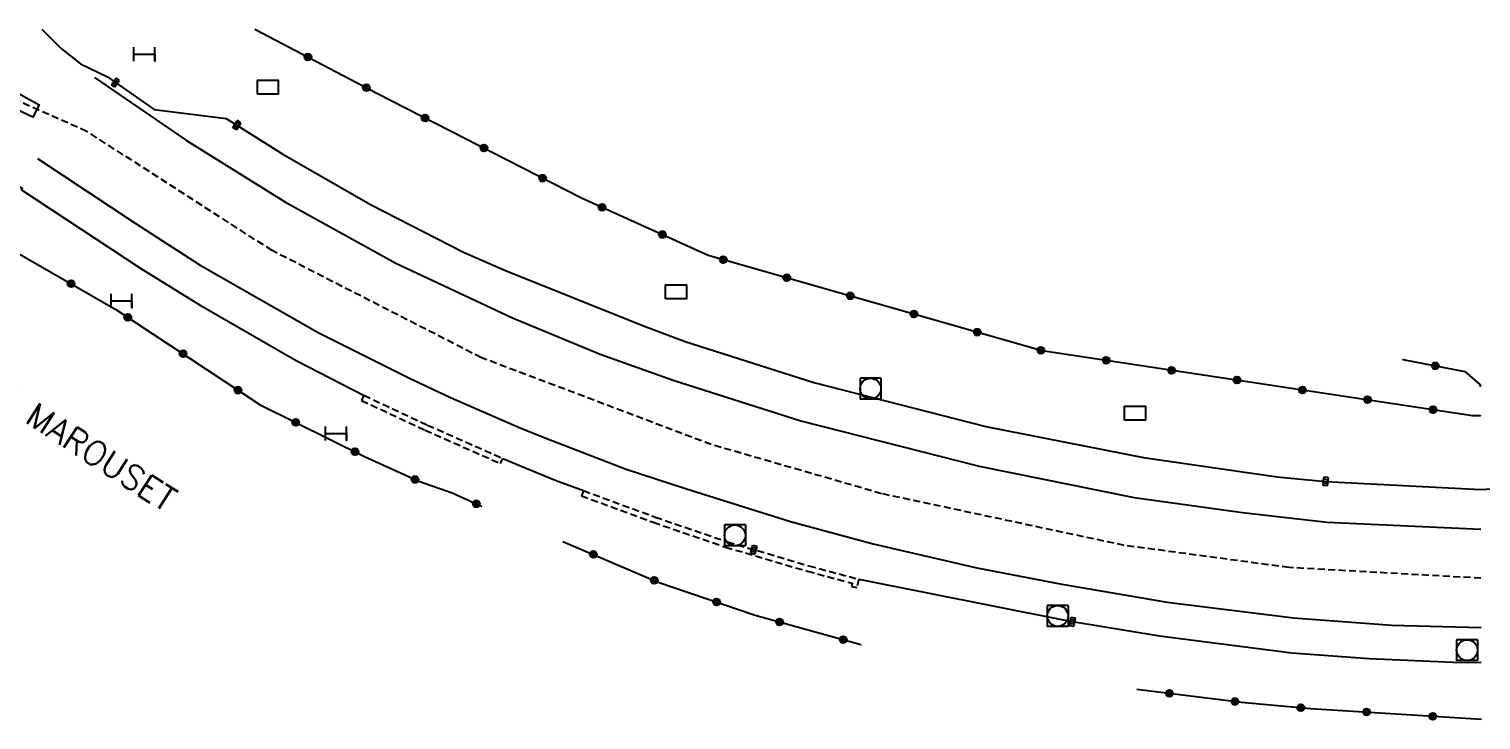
# Model space of a CAD drawing. Header units: millimetres. Extents: x 134000 to 135001, y 143000 to 144000.
# Drawn here: x 134104.9 to 134209.3, y 143950.3 to 144000 of the extents above; entities that cross this region are included whole.
import ezdxf
from ezdxf.enums import TextEntityAlignment as Align

# ---------------------------------------------------------------- set-up
doc = ezdxf.new("R2010")
doc.units = ezdxf.units.MM
doc.linetypes.add('DASHED', pattern=[0.75, 0.5, -0.25])
doc.layers.get('0').update_dxf_attribs({"linetype": 'CONTINUOUS'})
for name, color, linetype in [('W0001', 6, 'DASHED'), ('W0008', 7, 'CONTINUOUS'), ('W0112', 1, 'DASHED'), ('W0322', 7, 'CONTINUOUS'), ('w0400', 7, 'CONTINUOUS'), ('W0420', 7, 'CONTINUOUS'), ('W0989', 7, 'CONTINUOUS'), ('W1471', 7, 'CONTINUOUS'), ('W1474', 7, 'CONTINUOUS')]:
    doc.layers.add(name, color=color, linetype=linetype)
doc.styles.get("Standard").update_dxf_attribs({"font": 'romans.shx', "width": 0.85})

# ---------------------------------------------------------------- blocks, each defined once
blk = doc.blocks.new('T400')
at = {"color": 0, "linetype": 'ByBlock', "lineweight": -2}
for p, q in [((-0.15, -0.25), (-0.15, 0.3)), ((-0.15, 0.3), (0.15, 0.3)), ((-0.15, 0.15), (0.15, 0.15)), ((-0.15, 0), (0.15, 0)), ((0.15, 0.3), (0.15, -0.25)), ((-0.15, -0.15), (0.15, -0.15)), ((-0.15, -0.25), (-0.15, -0.3)), ((-0.15, -0.3), (0.15, -0.3)), ((0.15, -0.3), (0.15, -0.25))]:
    blk.add_line(p, q, dxfattribs=at)
blk = doc.blocks.new('T1474')
at = {"color": 0, "linetype": 'Continuous', "flags": 128}
for points in [[(-0.75, -0.5), (-0.75, 0.5)], [(-0.75, 0), (0.75, 0)], [(0.75, 0), (0.75, -0.5), (0.75, 0.5)]]:
    blk.add_lwpolyline(points, dxfattribs=at)
blk = doc.blocks.new('T420')
for p, q in [((0.75, 0.75), (-0.75, 0.75)), ((-0.75, 0.75), (-0.75, -0.75)), ((0.75, 0.75), (0.75, -0.75)), ((0.75, -0.75), (-0.75, -0.75))]:
    blk.add_line(p, q)
blk.add_ellipse((0, 0), major_axis=(-0.53, 0.53), ratio=1, start_param=3.926991, end_param=10.210176)
blk = doc.blocks.new('T1471')
at = {"color": 0, "linetype": 'Continuous', "flags": 128}
blk.add_lwpolyline([(-0.75, -0.5), (-0.75, 0.5), (0.75, 0.5), (0.75, -0.5), (-0.75, -0.5)], dxfattribs=at)
blk = doc.blocks.new('t322o')
at = {"color": 0, "linetype": 'Continuous'}
for radius in [0.25, 0.15]:
    blk.add_circle((0, 0), radius, dxfattribs=at)

msp = doc.modelspace()

# ---------------------------------------------------------------- linework, layer by layer
at = {"layer": 'W0001'}
msp.add_line((134109.06, 143992.64), (134092.39, 144000), dxfattribs=at)
msp.add_lwpolyline([(134209.27, 143960.52), (134195.48, 143961.29), (134183.63, 143962.88), (134166.18, 143966.6), (134153.94, 143970.13), (134137.42, 143976.37), (134122.38, 143984.07), (134109.06, 143992.64)], dxfattribs=at)
at = {"layer": 'W0008'}
for points in [[(134095.17, 143999.98), (134098.5, 143998.38), (134103.16, 143995.91), (134105.63, 143994.56), (134105.17, 143993.67), (134101.99, 143995.14), (134096.91, 143997.35), (134094.42, 143998.41), (134095.17, 143999.98)], [(134105.83, 144000), (134107.21, 143998.6), (134108.61, 143997.49), (134110.53, 143996.56), (134111.12, 143996.15), (134113.89, 143994.21), (134119.06, 143993.57), (134119.84, 143993.08), (134123.15, 143991.01), (134129.44, 143987.39), (134136.12, 143983.97), (134139.14, 143982.65), (134149.06, 143978.67), (134152.07, 143977.55), (134161.32, 143974.6), (134173.67, 143971.42), (134185, 143969.19), (134194.61, 143967.8), (134198.1, 143967.47), (134209.26, 143966.91)], [(134109.6, 143996.52), (134116.22, 143991.98), (134123.33, 143987.55), (134131.27, 143983.17), (134139.65, 143979.23), (134145.95, 143976.64), (134151.2, 143974.76), (134160.39, 143971.84), (134173.2, 143968.57), (134184.35, 143966.32), (134192.12, 143965.25), (134198.22, 143964.55), (134209.26, 143964.04)], [(134078.5, 143984.19), (134079.34, 143985.92), (134080.37, 143987.43), (134081.51, 143988.77), (134082.57, 143989.81), (134083.86, 143990.88), (134085.53, 143991.81), (134087.45, 143992.44), (134089.28, 143992.72), (134091.22, 143992.77), (134093.3, 143992.65), (134095.57, 143992.24), (134098.02, 143991.59), (134100.29, 143990.71), (134102.53, 143989.6), (134104.41, 143988.55), (134104.35, 143988.44), (134112.94, 143982.79), (134117.19, 143980.14), (134124.1, 143976.17), (134128.98, 143973.66)], [(134105.52, 143990.69), (134112.53, 143986.05), (134117.19, 143983.03), (134125.69, 143978.18), (134132.26, 143974.9), (134135.2, 143973.52), (134140.26, 143971.32), (134142.23, 143970.51), (134147.83, 143968.36), (134152.08, 143966.96), (134159.64, 143964.6), (134165.57, 143963), (134173.03, 143961.27), (134179.13, 143960.1), (134186.7, 143958.79), (134195.8, 143957.68), (134202.85, 143957.15), (134209.28, 143956.99)], [(134138.95, 143969.14), (134142.73, 143967.57), (134144.75, 143966.82)], [(134164.54, 143960.45), (134179.23, 143957.53), (134179.9, 143957.4), (134186.16, 143956.38), (134195.67, 143955.17), (134201.22, 143954.76), (134207.27, 143954.49), (134209.29, 143954.47)]]:
    msp.add_lwpolyline(points, dxfattribs=at)
msp.add_lwpolyline([(134209.26, 143966.91, -0.012063), (134215.47, 143967.01, 0.014673), (134219.6, 143967.18, 0.000787), (134227.85, 143967.78, 0.008197), (134228.64, 143967.85, 0.008394), (134232.94, 143968.39, 0.006227), (134238.73, 143969.28, 0.007855), (134245.95, 143970.61, 0.020228), (134248.73, 143971.28, 0.000699), (134250.79, 143971.87, 0.000884), (134252.42, 143972.34, 0.000408), (134258.69, 143974.18, 0.005257), (134259.18, 143974.33), (134283.7, 143982.11), (134321.9, 143994.27), (134339.98, 144000)], format="xyb", dxfattribs=at)
at = {"layer": 'W0112'}
for points in [[(134128.97, 143973.67), (134128.8, 143973.3), (134133.37, 143971.17), (134138.78, 143968.77), (134138.95, 143969.14), (134138.95, 143969.14), (134138.95, 143969.14), (134138.95, 143969.14), (134138.95, 143969.14), (134138.95, 143969.14), (134138.95, 143969.14), (134138.95, 143969.14), (134138.95, 143969.14), (134138.95, 143969.14), (134138.95, 143969.14), (134138.95, 143969.14), (134138.95, 143969.14), (134138.95, 143969.14), (134138.95, 143969.14), (134138.95, 143969.14), (134138.95, 143969.14), (134138.95, 143969.14), (134138.95, 143969.14), (134138.95, 143969.14), (134138.95, 143969.14), (134138.95, 143969.14), (134138.95, 143969.14), (134138.95, 143969.14), (134138.95, 143969.14), (134138.95, 143969.14), (134138.95, 143969.14), (134138.95, 143969.14), (134138.95, 143969.14), (134138.95, 143969.14), (134138.95, 143969.14), (134138.95, 143969.14), (134138.95, 143969.14), (134138.95, 143969.14), (134138.95, 143969.14), (134138.95, 143969.14), (134138.95, 143969.14), (134138.95, 143969.14), (134138.95, 143969.14), (134138.95, 143969.14), (134138.95, 143969.14), (134138.95, 143969.14), (134138.95, 143969.14), (134138.95, 143969.14), (134138.95, 143969.14), (134138.95, 143969.14), (134138.95, 143969.14), (134138.95, 143969.14), (134138.95, 143969.14), (134138.95, 143969.14), (134138.95, 143969.14), (134138.95, 143969.14), (134138.95, 143969.14), (134138.95, 143969.14), (134138.95, 143969.14), (134138.95, 143969.14), (134138.95, 143969.14), (134138.95, 143969.14), (134138.95, 143969.14), (134138.95, 143969.14), (134138.95, 143969.14), (134138.95, 143969.14), (134138.95, 143969.14), (134138.95, 143969.14), (134138.95, 143969.14), (134138.95, 143969.14), (134138.95, 143969.14), (134138.95, 143969.14), (134138.95, 143969.14), (134138.95, 143969.14), (134138.95, 143969.14), (134138.95, 143969.14), (134138.95, 143969.14), (134138.95, 143969.14), (134138.95, 143969.14), (134138.95, 143969.14), (134138.95, 143969.14), (134138.95, 143969.14), (134138.95, 143969.14), (134138.95, 143969.14), (134138.95, 143969.14), (134138.95, 143969.14), (134138.95, 143969.14), (134138.95, 143969.14), (134138.95, 143969.14), (134138.95, 143969.14), (134138.95, 143969.14), (134138.95, 143969.14), (134138.95, 143969.14), (134138.95, 143969.14), (134138.95, 143969.14), (134138.95, 143969.14), (134138.95, 143969.14), (134138.95, 143969.14), (134138.95, 143969.14), (134138.95, 143969.14), (134138.95, 143969.14), (134138.95, 143969.14), (134138.95, 143969.14), (134138.95, 143969.14), (134138.95, 143969.14), (134138.95, 143969.14), (134138.95, 143969.14), (134138.95, 143969.14), (134138.95, 143969.14), (134138.95, 143969.14), (134138.95, 143969.14), (134138.95, 143969.14), (134138.95, 143969.14), (134138.95, 143969.14), (134138.95, 143969.14), (134138.95, 143969.14), (134138.95, 143969.14), (134138.95, 143969.14), (134138.95, 143969.14), (134138.95, 143969.14)], [(134128.97, 143973.67), (134133.54, 143971.53), (134138.95, 143969.14), (134138.95, 143969.14), (134138.95, 143969.14), (134138.95, 143969.14), (134138.95, 143969.14), (134138.95, 143969.14), (134138.95, 143969.14), (134138.95, 143969.14), (134138.95, 143969.14), (134138.95, 143969.14), (134138.95, 143969.14), (134138.95, 143969.14), (134138.95, 143969.14), (134138.95, 143969.14), (134138.95, 143969.14), (134138.95, 143969.14), (134138.95, 143969.14), (134138.95, 143969.14), (134138.95, 143969.14), (134138.95, 143969.14), (134138.95, 143969.14), (134138.95, 143969.14), (134138.95, 143969.14), (134138.95, 143969.14), (134138.95, 143969.14), (134138.95, 143969.14), (134138.95, 143969.14), (134138.95, 143969.14), (134138.95, 143969.14), (134138.95, 143969.14), (134138.95, 143969.14), (134138.95, 143969.14), (134138.95, 143969.14), (134138.95, 143969.14), (134138.95, 143969.14), (134138.95, 143969.14), (134138.95, 143969.14), (134138.95, 143969.14), (134138.95, 143969.14), (134138.95, 143969.14), (134138.95, 143969.14), (134138.95, 143969.14), (134138.95, 143969.14), (134138.95, 143969.14), (134138.95, 143969.14), (134138.95, 143969.14), (134138.95, 143969.14), (134138.95, 143969.14), (134138.95, 143969.14), (134138.95, 143969.14), (134138.95, 143969.14), (134138.95, 143969.14), (134138.95, 143969.14), (134138.95, 143969.14), (134138.95, 143969.14), (134138.95, 143969.14), (134138.95, 143969.14), (134138.95, 143969.14), (134138.95, 143969.14), (134138.95, 143969.14), (134138.95, 143969.14), (134138.95, 143969.14), (134138.95, 143969.14), (134138.95, 143969.14), (134138.95, 143969.14), (134138.95, 143969.14), (134138.95, 143969.14), (134138.95, 143969.14), (134138.95, 143969.14), (134138.95, 143969.14), (134138.95, 143969.14), (134138.95, 143969.14), (134138.95, 143969.14), (134138.95, 143969.14), (134138.95, 143969.14), (134138.95, 143969.14), (134138.95, 143969.14), (134138.95, 143969.14), (134138.95, 143969.14), (134138.95, 143969.14), (134138.95, 143969.14), (134138.95, 143969.14), (134138.95, 143969.14), (134138.95, 143969.14), (134138.95, 143969.14), (134138.95, 143969.14), (134138.95, 143969.14), (134138.95, 143969.14), (134138.95, 143969.14), (134138.95, 143969.14), (134138.95, 143969.14), (134138.95, 143969.14), (134138.95, 143969.14), (134138.95, 143969.14), (134138.95, 143969.14), (134138.95, 143969.14), (134138.95, 143969.14), (134138.95, 143969.14), (134138.95, 143969.14), (134138.95, 143969.14), (134138.95, 143969.14), (134138.95, 143969.14), (134138.95, 143969.14), (134138.95, 143969.14), (134138.95, 143969.14), (134138.95, 143969.14), (134138.95, 143969.14), (134138.95, 143969.14), (134138.95, 143969.14), (134138.95, 143969.14), (134138.95, 143969.14), (134138.95, 143969.14), (134138.95, 143969.14), (134138.95, 143969.14), (134138.95, 143969.14), (134138.95, 143969.14), (134138.95, 143969.14), (134138.95, 143969.14)], [(134144.75, 143966.82), (134144.61, 143966.45), (134149.78, 143964.54), (134154.97, 143962.76), (134160.85, 143961.03), (134164.07, 143960.16), (134164.02, 143959.93), (134164.41, 143959.85), (134164.41, 143959.85), (134164.41, 143959.85), (134164.41, 143959.85), (134164.41, 143959.85), (134164.41, 143959.85), (134164.41, 143959.85), (134164.41, 143959.85), (134164.41, 143959.85), (134164.41, 143959.85), (134164.41, 143959.85), (134164.41, 143959.85), (134164.41, 143959.85), (134164.41, 143959.85), (134164.41, 143959.85), (134164.41, 143959.85), (134164.41, 143959.85), (134164.41, 143959.85), (134164.41, 143959.85), (134164.41, 143959.85), (134164.41, 143959.85), (134164.41, 143959.85), (134164.41, 143959.85), (134164.41, 143959.85), (134164.41, 143959.85), (134164.41, 143959.85), (134164.41, 143959.85), (134164.41, 143959.85), (134164.41, 143959.85), (134164.41, 143959.85), (134164.41, 143959.85), (134164.41, 143959.85), (134164.41, 143959.85), (134164.41, 143959.85), (134164.41, 143959.85), (134164.41, 143959.85), (134164.41, 143959.85), (134164.41, 143959.85), (134164.41, 143959.85), (134164.41, 143959.85), (134164.41, 143959.85), (134164.41, 143959.85), (134164.41, 143959.85), (134164.41, 143959.85), (134164.41, 143959.85), (134164.41, 143959.85), (134164.41, 143959.85), (134164.41, 143959.85), (134164.41, 143959.85), (134164.41, 143959.85), (134164.41, 143959.85), (134164.41, 143959.85), (134164.41, 143959.85), (134164.41, 143959.85), (134164.41, 143959.85), (134164.41, 143959.85), (134164.41, 143959.85), (134164.41, 143959.85), (134164.41, 143959.85), (134164.41, 143959.85), (134164.41, 143959.85), (134164.41, 143959.85), (134164.41, 143959.85), (134164.41, 143959.85), (134164.41, 143959.85), (134164.41, 143959.85), (134164.41, 143959.85), (134164.41, 143959.85), (134164.41, 143959.85), (134164.41, 143959.85), (134164.41, 143959.85), (134164.41, 143959.85), (134164.41, 143959.85), (134164.41, 143959.85), (134164.41, 143959.85), (134164.41, 143959.85), (134164.41, 143959.85), (134164.41, 143959.85), (134164.41, 143959.85), (134164.41, 143959.85), (134164.41, 143959.85), (134164.41, 143959.85), (134164.41, 143959.85), (134164.41, 143959.85), (134164.41, 143959.85), (134164.41, 143959.85), (134164.41, 143959.85), (134164.41, 143959.85), (134164.41, 143959.85), (134164.41, 143959.85), (134164.41, 143959.85), (134164.41, 143959.85), (134164.41, 143959.85), (134164.41, 143959.85), (134164.41, 143959.85), (134164.41, 143959.85), (134164.41, 143959.85), (134164.41, 143959.85), (134164.41, 143959.85), (134164.41, 143959.85), (134164.41, 143959.85), (134164.41, 143959.85), (134164.41, 143959.85), (134164.41, 143959.85), (134164.41, 143959.85), (134164.41, 143959.85), (134164.41, 143959.85), (134164.41, 143959.85), (134164.41, 143959.85), (134164.41, 143959.85), (134164.41, 143959.85), (134164.41, 143959.85), (134164.41, 143959.85)], [(134144.75, 143966.82), (134149.91, 143964.92), (134155.1, 143963.14), (134160.96, 143961.41), (134164.55, 143960.45), (134164.41, 143959.85), (134164.41, 143959.85), (134164.41, 143959.85), (134164.41, 143959.85), (134164.41, 143959.85), (134164.41, 143959.85), (134164.41, 143959.85), (134164.41, 143959.85), (134164.41, 143959.85), (134164.41, 143959.85), (134164.41, 143959.85), (134164.41, 143959.85), (134164.41, 143959.85), (134164.41, 143959.85), (134164.41, 143959.85), (134164.41, 143959.85), (134164.41, 143959.85), (134164.41, 143959.85), (134164.41, 143959.85), (134164.41, 143959.85), (134164.41, 143959.85), (134164.41, 143959.85), (134164.41, 143959.85), (134164.41, 143959.85), (134164.41, 143959.85), (134164.41, 143959.85), (134164.41, 143959.85), (134164.41, 143959.85), (134164.41, 143959.85), (134164.41, 143959.85), (134164.41, 143959.85), (134164.41, 143959.85), (134164.41, 143959.85), (134164.41, 143959.85), (134164.41, 143959.85), (134164.41, 143959.85), (134164.41, 143959.85), (134164.41, 143959.85), (134164.41, 143959.85), (134164.41, 143959.85), (134164.41, 143959.85), (134164.41, 143959.85), (134164.41, 143959.85), (134164.41, 143959.85), (134164.41, 143959.85), (134164.41, 143959.85), (134164.41, 143959.85), (134164.41, 143959.85), (134164.41, 143959.85), (134164.41, 143959.85), (134164.41, 143959.85), (134164.41, 143959.85), (134164.41, 143959.85), (134164.41, 143959.85), (134164.41, 143959.85), (134164.41, 143959.85), (134164.41, 143959.85), (134164.41, 143959.85), (134164.41, 143959.85), (134164.41, 143959.85), (134164.41, 143959.85), (134164.41, 143959.85), (134164.41, 143959.85), (134164.41, 143959.85), (134164.41, 143959.85), (134164.41, 143959.85), (134164.41, 143959.85), (134164.41, 143959.85), (134164.41, 143959.85), (134164.41, 143959.85), (134164.41, 143959.85), (134164.41, 143959.85), (134164.41, 143959.85), (134164.41, 143959.85), (134164.41, 143959.85), (134164.41, 143959.85), (134164.41, 143959.85), (134164.41, 143959.85), (134164.41, 143959.85), (134164.41, 143959.85), (134164.41, 143959.85), (134164.41, 143959.85), (134164.41, 143959.85), (134164.41, 143959.85), (134164.41, 143959.85), (134164.41, 143959.85), (134164.41, 143959.85), (134164.41, 143959.85), (134164.41, 143959.85), (134164.41, 143959.85), (134164.41, 143959.85), (134164.41, 143959.85), (134164.41, 143959.85), (134164.41, 143959.85), (134164.41, 143959.85), (134164.41, 143959.85), (134164.41, 143959.85), (134164.41, 143959.85), (134164.41, 143959.85), (134164.41, 143959.85), (134164.41, 143959.85), (134164.41, 143959.85), (134164.41, 143959.85), (134164.41, 143959.85), (134164.41, 143959.85), (134164.41, 143959.85), (134164.41, 143959.85), (134164.41, 143959.85), (134164.41, 143959.85), (134164.41, 143959.85), (134164.41, 143959.85), (134164.41, 143959.85), (134164.41, 143959.85), (134164.41, 143959.85), (134164.41, 143959.85)]]:
    msp.add_lwpolyline(points, dxfattribs=at)
at = {"layer": 'W0322'}
for points in [[(134121.13, 144000), (134129.9, 143995.38), (134144.61, 143987.86), (134153.72, 143983.74), (134177.73, 143976.88), (134208.66, 143972.21), (134209.24, 143972.21), (134209.24, 143972.21), (134209.24, 143972.21), (134209.24, 143972.21), (134209.24, 143972.21), (134209.24, 143972.21), (134209.24, 143972.21), (134209.24, 143972.21), (134209.24, 143972.21), (134209.24, 143972.21), (134209.24, 143972.21), (134209.24, 143972.21), (134209.24, 143972.21), (134209.24, 143972.21), (134209.24, 143972.21), (134209.24, 143972.21), (134209.24, 143972.21), (134209.24, 143972.21), (134209.24, 143972.21), (134209.24, 143972.21), (134209.24, 143972.21), (134209.24, 143972.21), (134209.24, 143972.21), (134209.24, 143972.21), (134209.24, 143972.21), (134209.24, 143972.21), (134209.24, 143972.21), (134209.24, 143972.21), (134209.24, 143972.21), (134209.24, 143972.21), (134209.24, 143972.21), (134209.24, 143972.21), (134209.24, 143972.21), (134209.24, 143972.21), (134209.24, 143972.21), (134209.24, 143972.21), (134209.24, 143972.21), (134209.24, 143972.21), (134209.24, 143972.21), (134209.24, 143972.21), (134209.24, 143972.21), (134209.24, 143972.21), (134209.24, 143972.21), (134209.24, 143972.21), (134209.24, 143972.21), (134209.24, 143972.21), (134209.24, 143972.21), (134209.24, 143972.21), (134209.24, 143972.21), (134209.24, 143972.21), (134209.24, 143972.21), (134209.24, 143972.21), (134209.24, 143972.21), (134209.24, 143972.21), (134209.24, 143972.21), (134209.24, 143972.21), (134209.24, 143972.21), (134209.24, 143972.21), (134209.24, 143972.21), (134209.24, 143972.21), (134209.24, 143972.21), (134209.24, 143972.21), (134209.24, 143972.21), (134209.24, 143972.21), (134209.24, 143972.21), (134209.24, 143972.21), (134209.24, 143972.21), (134209.24, 143972.21), (134209.24, 143972.21), (134209.24, 143972.21), (134209.24, 143972.21), (134209.24, 143972.21), (134209.24, 143972.21), (134209.24, 143972.21), (134209.24, 143972.21), (134209.24, 143972.21), (134209.24, 143972.21), (134209.24, 143972.21), (134209.24, 143972.21), (134209.24, 143972.21), (134209.24, 143972.21), (134209.24, 143972.21), (134209.24, 143972.21), (134209.24, 143972.21), (134209.24, 143972.21), (134209.24, 143972.21), (134209.24, 143972.21), (134209.24, 143972.21), (134209.24, 143972.21), (134209.24, 143972.21), (134209.24, 143972.21), (134209.24, 143972.21)], [(134100.12, 143986.17), (134111.13, 143979.85), (134121.52, 143972.99), (134129.02, 143969.27), (134132.92, 143967.49), (134135.31, 143966.65), (134137.42, 143965.7), (134137.42, 143965.7), (134137.42, 143965.7), (134137.42, 143965.7), (134137.42, 143965.7), (134137.42, 143965.7), (134137.42, 143965.7), (134137.42, 143965.7), (134137.42, 143965.7), (134137.42, 143965.7), (134137.42, 143965.7), (134137.42, 143965.7), (134137.42, 143965.7), (134137.42, 143965.7), (134137.42, 143965.7), (134137.42, 143965.7), (134137.42, 143965.7), (134137.42, 143965.7), (134137.42, 143965.7), (134137.42, 143965.7), (134137.42, 143965.7), (134137.42, 143965.7), (134137.42, 143965.7), (134137.42, 143965.7), (134137.42, 143965.7), (134137.42, 143965.7), (134137.42, 143965.7), (134137.42, 143965.7), (134137.42, 143965.7), (134137.42, 143965.7), (134137.42, 143965.7), (134137.42, 143965.7), (134137.42, 143965.7), (134137.42, 143965.7), (134137.42, 143965.7), (134137.42, 143965.7), (134137.42, 143965.7), (134137.42, 143965.7), (134137.42, 143965.7), (134137.42, 143965.7), (134137.42, 143965.7), (134137.42, 143965.7), (134137.42, 143965.7), (134137.42, 143965.7), (134137.42, 143965.7), (134137.42, 143965.7), (134137.42, 143965.7), (134137.42, 143965.7), (134137.42, 143965.7), (134137.42, 143965.7), (134137.42, 143965.7), (134137.42, 143965.7), (134137.42, 143965.7), (134137.42, 143965.7), (134137.42, 143965.7), (134137.42, 143965.7), (134137.42, 143965.7), (134137.42, 143965.7), (134137.42, 143965.7), (134137.42, 143965.7), (134137.42, 143965.7), (134137.42, 143965.7), (134137.42, 143965.7), (134137.42, 143965.7), (134137.42, 143965.7), (134137.42, 143965.7), (134137.42, 143965.7), (134137.42, 143965.7), (134137.42, 143965.7), (134137.42, 143965.7), (134137.42, 143965.7), (134137.42, 143965.7), (134137.42, 143965.7), (134137.42, 143965.7), (134137.42, 143965.7), (134137.42, 143965.7), (134137.42, 143965.7), (134137.42, 143965.7), (134137.42, 143965.7), (134137.42, 143965.7), (134137.42, 143965.7), (134137.42, 143965.7), (134137.42, 143965.7), (134137.42, 143965.7), (134137.42, 143965.7), (134137.42, 143965.7), (134137.42, 143965.7), (134137.42, 143965.7), (134137.42, 143965.7), (134137.42, 143965.7), (134137.42, 143965.7), (134137.42, 143965.7), (134137.42, 143965.7), (134137.42, 143965.7)], [(134203.66, 143976.24), (134203.66, 143976.24), (134203.66, 143976.24), (134203.66, 143976.24), (134203.66, 143976.24), (134203.66, 143976.24), (134203.66, 143976.24), (134203.66, 143976.24), (134203.66, 143976.24), (134203.66, 143976.24), (134203.66, 143976.24), (134203.66, 143976.24), (134203.66, 143976.24), (134203.66, 143976.24), (134203.66, 143976.24), (134203.66, 143976.24), (134203.66, 143976.24), (134203.66, 143976.24), (134203.66, 143976.24), (134203.66, 143976.24), (134203.66, 143976.24), (134203.66, 143976.24), (134203.66, 143976.24), (134203.66, 143976.24), (134203.66, 143976.24), (134203.66, 143976.24), (134203.66, 143976.24), (134203.66, 143976.24), (134203.66, 143976.24), (134203.66, 143976.24), (134203.66, 143976.24), (134203.66, 143976.24), (134203.66, 143976.24), (134203.66, 143976.24), (134203.66, 143976.24), (134203.66, 143976.24), (134203.66, 143976.24), (134203.66, 143976.24), (134203.66, 143976.24), (134203.66, 143976.24), (134203.66, 143976.24), (134203.66, 143976.24), (134203.66, 143976.24), (134203.66, 143976.24), (134203.66, 143976.24), (134203.66, 143976.24), (134203.66, 143976.24), (134203.66, 143976.24), (134203.66, 143976.24), (134203.66, 143976.24), (134203.66, 143976.24), (134203.66, 143976.24), (134203.66, 143976.24), (134203.66, 143976.24), (134203.66, 143976.24), (134203.66, 143976.24), (134203.66, 143976.24), (134203.66, 143976.24), (134203.66, 143976.24), (134203.66, 143976.24), (134203.66, 143976.24), (134203.66, 143976.24), (134203.66, 143976.24), (134203.66, 143976.24), (134203.66, 143976.24), (134203.66, 143976.24), (134203.66, 143976.24), (134203.66, 143976.24), (134203.66, 143976.24), (134203.66, 143976.24), (134203.66, 143976.24), (134203.66, 143976.24), (134203.66, 143976.24), (134203.66, 143976.24), (134203.66, 143976.24), (134203.66, 143976.24), (134203.66, 143976.24), (134203.66, 143976.24), (134203.66, 143976.24), (134203.66, 143976.24), (134203.66, 143976.24), (134203.66, 143976.24), (134203.66, 143976.24), (134203.66, 143976.24), (134203.66, 143976.24), (134203.66, 143976.24), (134203.66, 143976.24), (134203.66, 143976.24), (134203.66, 143976.24), (134203.66, 143976.24), (134203.66, 143976.24), (134203.66, 143976.24), (134203.66, 143976.24), (134203.66, 143976.24), (134203.66, 143976.24), (134203.66, 143976.24), (134203.66, 143976.24), (134203.66, 143976.24), (134203.66, 143976.24), (134203.66, 143976.24), (134203.66, 143976.24)], [(134203.66, 143976.24), (134203.66, 143976.24), (134203.66, 143976.24), (134203.66, 143976.24), (134203.66, 143976.24), (134203.66, 143976.24), (134203.66, 143976.24), (134203.66, 143976.24), (134203.66, 143976.24), (134203.66, 143976.24), (134203.66, 143976.24), (134203.66, 143976.24), (134203.66, 143976.24), (134203.66, 143976.24), (134203.66, 143976.24), (134203.66, 143976.24), (134203.66, 143976.24), (134208.1, 143975.38), (134209.18, 143974.45), (134209.24, 143974.29)], [(134209.24, 143972.21), (134209.24, 143972.21), (134209.24, 143972.21), (134209.24, 143972.21), (134209.24, 143972.21), (134209.24, 143972.21), (134209.24, 143972.21), (134209.24, 143972.21), (134209.24, 143972.21), (134209.24, 143972.21), (134209.24, 143972.21), (134209.24, 143972.21), (134209.24, 143972.21), (134209.24, 143972.21), (134209.24, 143972.21), (134209.24, 143972.21), (134209.24, 143972.21), (134209.24, 143972.21), (134209.24, 143972.21), (134209.24, 143972.21)], [(134137.42, 143965.7), (134137.42, 143965.7), (134137.42, 143965.7), (134137.42, 143965.7), (134137.42, 143965.7), (134137.42, 143965.7), (134137.42, 143965.7), (134137.42, 143965.7), (134137.42, 143965.7), (134137.42, 143965.7), (134137.42, 143965.7), (134137.42, 143965.7), (134137.42, 143965.7), (134137.42, 143965.7), (134137.42, 143965.7), (134137.42, 143965.7), (134137.42, 143965.7), (134137.42, 143965.7), (134137.42, 143965.7), (134137.42, 143965.7)], [(134143.28, 143963.16), (134150.12, 143960.25), (134157.1, 143957.86), (134164.68, 143955.76), (134164.68, 143955.76), (134164.68, 143955.76), (134164.68, 143955.76), (134164.68, 143955.76), (134164.68, 143955.76), (134164.68, 143955.76), (134164.68, 143955.76), (134164.68, 143955.76), (134164.68, 143955.76), (134164.68, 143955.76), (134164.68, 143955.76), (134164.68, 143955.76), (134164.68, 143955.76), (134164.68, 143955.76), (134164.68, 143955.76), (134164.68, 143955.76), (134164.68, 143955.76), (134164.68, 143955.76), (134164.68, 143955.76), (134164.68, 143955.76), (134164.68, 143955.76), (134164.68, 143955.76), (134164.68, 143955.76), (134164.68, 143955.76), (134164.68, 143955.76), (134164.68, 143955.76), (134164.68, 143955.76), (134164.68, 143955.76), (134164.68, 143955.76), (134164.68, 143955.76), (134164.68, 143955.76), (134164.68, 143955.76), (134164.68, 143955.76), (134164.68, 143955.76), (134164.68, 143955.76), (134164.68, 143955.76), (134164.68, 143955.76), (134164.68, 143955.76), (134164.68, 143955.76), (134164.68, 143955.76), (134164.68, 143955.76), (134164.68, 143955.76), (134164.68, 143955.76), (134164.68, 143955.76), (134164.68, 143955.76), (134164.68, 143955.76), (134164.68, 143955.76), (134164.68, 143955.76), (134164.68, 143955.76), (134164.68, 143955.76), (134164.68, 143955.76), (134164.68, 143955.76), (134164.68, 143955.76), (134164.68, 143955.76), (134164.68, 143955.76), (134164.68, 143955.76), (134164.68, 143955.76), (134164.68, 143955.76), (134164.68, 143955.76), (134164.68, 143955.76), (134164.68, 143955.76), (134164.68, 143955.76), (134164.68, 143955.76), (134164.68, 143955.76), (134164.68, 143955.76), (134164.68, 143955.76), (134164.68, 143955.76), (134164.68, 143955.76), (134164.68, 143955.76), (134164.68, 143955.76), (134164.68, 143955.76), (134164.68, 143955.76), (134164.68, 143955.76), (134164.68, 143955.76), (134164.68, 143955.76), (134164.68, 143955.76), (134164.68, 143955.76), (134164.68, 143955.76), (134164.68, 143955.76), (134164.68, 143955.76), (134164.68, 143955.76), (134164.68, 143955.76), (134164.68, 143955.76), (134164.68, 143955.76), (134164.68, 143955.76), (134164.68, 143955.76), (134164.68, 143955.76), (134164.68, 143955.76), (134164.68, 143955.76), (134164.68, 143955.76), (134164.68, 143955.76), (134164.68, 143955.76), (134164.68, 143955.76), (134164.68, 143955.76), (134164.68, 143955.76), (134164.68, 143955.76), (134164.68, 143955.76)], [(134164.68, 143955.76), (134164.68, 143955.76), (134164.68, 143955.76), (134164.68, 143955.76), (134164.68, 143955.76), (134164.68, 143955.76), (134164.68, 143955.76), (134164.68, 143955.76), (134164.68, 143955.76), (134164.68, 143955.76), (134164.68, 143955.76), (134164.68, 143955.76), (134164.68, 143955.76), (134164.68, 143955.76), (134164.68, 143955.76), (134164.68, 143955.76), (134164.68, 143955.76), (134164.68, 143955.76), (134164.68, 143955.76), (134164.68, 143955.76)], [(134184.52, 143952.54), (134192.05, 143951.61), (134197.01, 143951.15), (134209.3, 143950.38)]]:
    msp.add_lwpolyline(points, dxfattribs=at)

# ---------------------------------------------------------------- block references
for p, rotation in [((134124.95, 143997.99), 332.2309342911825), ((134129.15, 143995.78), 332.2309342911825), ((134133.37, 143993.61), 332.9150697373686), ((134137.6, 143991.45), 332.9150697373686), ((134141.83, 143989.28), 332.9150697373686), ((134146.09, 143987.19), 335.649580109468), ((134150.42, 143985.23), 335.649580109468), ((134154.8, 143983.43), 344.0501329942247), ((134107.92, 143981.69), 330.1465071388259), ((134159.37, 143982.12), 344.0501329942247), ((134163.94, 143980.82), 344.0501329942247), ((134112, 143979.27), 326.5701117590335), ((134168.51, 143979.51), 344.0501329942247), ((134173.07, 143978.21), 344.0501329942247), ((134115.97, 143976.66), 326.5701117590335), ((134177.64, 143976.9), 344.0501329942247), ((134182.33, 143976.18), 351.4197882291857), ((134187.03, 143975.47), 351.4197882291857), ((134205.99, 143975.79), 349.0733484455313), ((134119.93, 143974.04), 326.5701117590335), ((134191.73, 143974.77), 351.4197882291857), ((134196.43, 143974.06), 351.4197882291857), ((134201.12, 143973.35), 351.4197882291857), ((134205.82, 143972.64), 351.4197882291857), ((134124.07, 143971.73), 333.6462630930675), ((134128.33, 143969.62), 333.6462630930675), ((134132.64, 143967.62), 335.3880974830571), ((134137.05, 143965.87), 335.8287014543698), ((134145.47, 143962.23), 336.9703398010778), ((134149.84, 143960.37), 336.9703398010778), ((134154.32, 143958.81), 341.0713895643874), ((134158.85, 143957.37), 344.5149494748391), ((134163.43, 143956.1), 344.5149494748391), ((134186.87, 143952.25), 352.9067530464807), ((134191.59, 143951.66), 352.9067530464807), ((134196.32, 143951.21), 354.7389504822211), ((134201.05, 143950.9), 356.4045762804132), ((134205.8, 143950.6), 356.4045762804132)]:
    msp.add_blockref('t322o', p, dxfattribs=dict(at, rotation=rotation))
at = {"layer": 'w0400'}
for p, rotation in [((134111.12, 143996.15), 145.4244340119419), ((134119.84, 143993.08), 148.2999990756728), ((134198.1, 143967.47), 174.5063577606651), ((134156.99, 143962.57), 345.2878477492688), ((134179.9, 143957.4), 349.3525642588179)]:
    msp.add_blockref('T400', p, dxfattribs=dict(at, rotation=rotation))
at = {"layer": 'W0420'}
for p in [(134165.39, 143974.15), (134155.64, 143963.6), (134178.84, 143957.81), (134208.27, 143955.35)]:
    msp.add_blockref('T420', p, dxfattribs=at)
at = {"layer": 'W1471'}
for p in [(134122.07, 143995.83), (134151.4, 143981.11), (134184.4, 143972.39)]:
    msp.add_blockref('T1471', p, dxfattribs=at)
at = {"layer": 'W1474'}
for p in [(134113.19, 143998.2), (134111.55, 143980.46), (134126.96, 143970.93)]:
    msp.add_blockref('T1474', p, dxfattribs=at)

# ---------------------------------------------------------------- texts
at = {"layer": 'W0989'}
msp.add_text('RUE DU MAROUSET', height=1.75, rotation=327.2648, dxfattribs=at).set_placement((134105.77, 143972.01), align=Align.MIDDLE)

doc.saveas('drawing.dxf')
